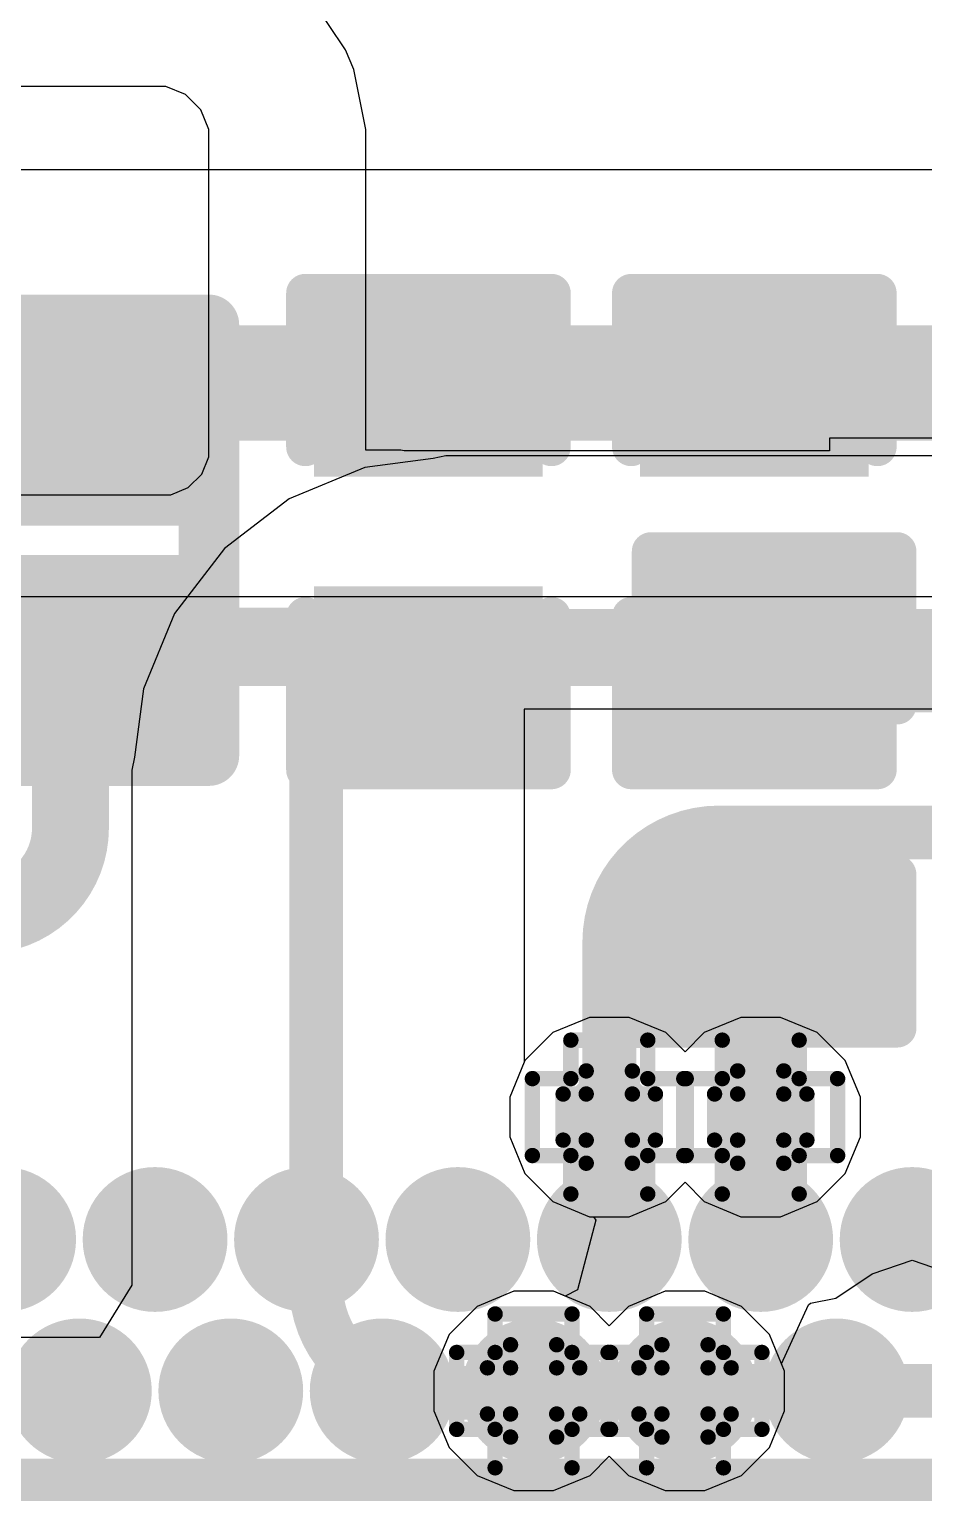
# Model space of a CAD drawing. Header units: inches. Extents: x -2 to 5376, y -4 to 5426.
# Drawn here: x 122.421 to 125.375, y 41.584 to 46.417 of the extents above; entities that cross this region are included whole.
import ezdxf

# ---------------------------------------------------------------- set-up
doc = ezdxf.new("R2010")
doc.units = ezdxf.units.IN
for name, color, linetype in [('Bottom Layer', 5, 'Continuous'), ('Bottom Overlay', 54, 'Continuous'), ('Bottom Paste', 16, 'Continuous'), ('Bottom Solder', 6, 'Continuous'), ('Drill Drawing', 1, 'Continuous'), ('Layer 1', 16, 'Continuous'), ('Layer 2', 76, 'Continuous'), ('Top Layer', 1, 'Continuous'), ('Top Overlay', 2, 'Continuous'), ('Top Paste', 8, 'Continuous'), ('Top Solder', 216, 'Continuous'), ('Via Holes', 16, 'Continuous')]:
    doc.layers.add(name, color=color, linetype=linetype)

# ---------------------------------------------------------------- blocks, each defined once
blk = doc.blocks.new('AQFN_73_EP_7_7__144')
at = {"layer": 'Top Layer'}
h = blk.add_hatch(color=1, dxfattribs=at)
edge = h.paths.add_edge_path()
edge.add_arc((-1.25, 3.25), 0.1375, 0, 360)
h = blk.add_hatch(color=1, dxfattribs=at)
edge = h.paths.add_edge_path()
edge.add_arc((-0.75, 3.25), 0.1375, 0, 360)
h = blk.add_hatch(color=1, dxfattribs=at)
edge = h.paths.add_edge_path()
edge.add_arc((-0.25, 3.25), 0.1375, 0, 360)
h = blk.add_hatch(color=1, dxfattribs=at)
edge = h.paths.add_edge_path()
edge.add_arc((0.25, 3.25), 0.1375, 0, 360)
h = blk.add_hatch(color=1, dxfattribs=at)
edge = h.paths.add_edge_path()
edge.add_arc((0.75, 3.25), 0.1375, 0, 360)
h = blk.add_hatch(color=1, dxfattribs=at)
edge = h.paths.add_edge_path()
edge.add_arc((1.25, 3.25), 0.1375, 0, 360)
h = blk.add_hatch(color=1, dxfattribs=at)
edge = h.paths.add_edge_path()
edge.add_arc((1.75, 3.25), 0.1375, 0, 360)
h = blk.add_hatch(color=1, dxfattribs=at)
edge = h.paths.add_edge_path()
edge.add_arc((-1, 2.75), 0.1375, 0, 360)
h = blk.add_hatch(color=1, dxfattribs=at)
edge = h.paths.add_edge_path()
edge.add_arc((-0.5, 2.75), 0.1375, 0, 360)
h = blk.add_hatch(color=1, dxfattribs=at)
edge = h.paths.add_edge_path()
edge.add_arc((0, 2.75), 0.1375, 0, 360)
h = blk.add_hatch(color=1, dxfattribs=at)
edge = h.paths.add_edge_path()
edge.add_arc((0.5, 2.75), 0.1375, 0, 360)
h = blk.add_hatch(color=1, dxfattribs=at)
edge = h.paths.add_edge_path()
edge.add_arc((1, 2.75), 0.1375, 0, 360)
h = blk.add_hatch(color=1, dxfattribs=at)
edge = h.paths.add_edge_path()
edge.add_arc((1.5, 2.75), 0.1375, 0, 360)
blk.add_hatch(color=1, dxfattribs=at).paths.add_polyline_path([(-2.425, 2.425), (2.425, 2.425), (2.425, -2.425), (-2.425, -2.425)])
at = {"layer": 'Top Paste'}
h = blk.add_hatch(color=8, dxfattribs=at)
edge = h.paths.add_edge_path()
edge.add_arc((-1.25, 3.25), 0.1375, 0, 360)
h = blk.add_hatch(color=8, dxfattribs=at)
edge = h.paths.add_edge_path()
edge.add_arc((-0.75, 3.25), 0.1375, 0, 360)
h = blk.add_hatch(color=8, dxfattribs=at)
edge = h.paths.add_edge_path()
edge.add_arc((-0.25, 3.25), 0.1375, 0, 360)
h = blk.add_hatch(color=8, dxfattribs=at)
edge = h.paths.add_edge_path()
edge.add_arc((0.25, 3.25), 0.1375, 0, 360)
h = blk.add_hatch(color=8, dxfattribs=at)
edge = h.paths.add_edge_path()
edge.add_arc((0.75, 3.25), 0.1375, 0, 360)
h = blk.add_hatch(color=8, dxfattribs=at)
edge = h.paths.add_edge_path()
edge.add_arc((1.25, 3.25), 0.1375, 0, 360)
h = blk.add_hatch(color=8, dxfattribs=at)
edge = h.paths.add_edge_path()
edge.add_arc((1.75, 3.25), 0.1375, 0, 360)
h = blk.add_hatch(color=8, dxfattribs=at)
edge = h.paths.add_edge_path()
edge.add_arc((-1, 2.75), 0.1375, 0, 360)
h = blk.add_hatch(color=8, dxfattribs=at)
edge = h.paths.add_edge_path()
edge.add_arc((-0.5, 2.75), 0.1375, 0, 360)
h = blk.add_hatch(color=8, dxfattribs=at)
edge = h.paths.add_edge_path()
edge.add_arc((0, 2.75), 0.1375, 0, 360)
h = blk.add_hatch(color=8, dxfattribs=at)
edge = h.paths.add_edge_path()
edge.add_arc((0.5, 2.75), 0.1375, 0, 360)
h = blk.add_hatch(color=8, dxfattribs=at)
edge = h.paths.add_edge_path()
edge.add_arc((1, 2.75), 0.1375, 0, 360)
h = blk.add_hatch(color=8, dxfattribs=at)
edge = h.paths.add_edge_path()
edge.add_arc((1.5, 2.75), 0.1375, 0, 360)
at = {"layer": 'Top Solder'}
h = blk.add_hatch(color=216, dxfattribs=at)
edge = h.paths.add_edge_path()
edge.add_arc((-1.25, 3.25), 0.2391, 0, 360)
h = blk.add_hatch(color=216, dxfattribs=at)
edge = h.paths.add_edge_path()
edge.add_arc((-0.75, 3.25), 0.2391, 0, 360)
h = blk.add_hatch(color=216, dxfattribs=at)
edge = h.paths.add_edge_path()
edge.add_arc((-0.25, 3.25), 0.2391, 0, 360)
h = blk.add_hatch(color=216, dxfattribs=at)
edge = h.paths.add_edge_path()
edge.add_arc((0.25, 3.25), 0.2391, 0, 360)
h = blk.add_hatch(color=216, dxfattribs=at)
edge = h.paths.add_edge_path()
edge.add_arc((0.75, 3.25), 0.2391, 0, 360)
h = blk.add_hatch(color=216, dxfattribs=at)
edge = h.paths.add_edge_path()
edge.add_arc((1.25, 3.25), 0.2391, 0, 360)
h = blk.add_hatch(color=216, dxfattribs=at)
edge = h.paths.add_edge_path()
edge.add_arc((1.75, 3.25), 0.2391, 0, 360)
h = blk.add_hatch(color=216, dxfattribs=at)
edge = h.paths.add_edge_path()
edge.add_arc((-1, 2.75), 0.2391, 0, 360)
h = blk.add_hatch(color=216, dxfattribs=at)
edge = h.paths.add_edge_path()
edge.add_arc((-0.5, 2.75), 0.2391, 0, 360)
h = blk.add_hatch(color=216, dxfattribs=at)
edge = h.paths.add_edge_path()
edge.add_arc((0, 2.75), 0.2391, 0, 360)
h = blk.add_hatch(color=216, dxfattribs=at)
edge = h.paths.add_edge_path()
edge.add_arc((0.5, 2.75), 0.2391, 0, 360)
h = blk.add_hatch(color=216, dxfattribs=at)
edge = h.paths.add_edge_path()
edge.add_arc((1, 2.75), 0.2391, 0, 360)
h = blk.add_hatch(color=216, dxfattribs=at)
edge = h.paths.add_edge_path()
edge.add_arc((1.5, 2.75), 0.2391, 0, 360)
blk.add_hatch(color=216, dxfattribs=at).paths.add_polyline_path([(-2.5266, 2.5266), (2.5266, 2.5266), (2.5266, -2.5266), (-2.5266, -2.5266)])
blk = doc.blocks.new('IND_0402_252')
at = {"layer": 'Top Layer'}
for points in [[(-0.55, 0.3), (-0.15, 0.3), (-0.15, -0.3), (-0.55, -0.3)], [(0.15, 0.3), (0.55, 0.3), (0.55, -0.3), (0.15, -0.3)]]:
    blk.add_hatch(color=1, dxfattribs=at).paths.add_polyline_path(points)
at = {"layer": 'Top Paste'}
for points in [[(-0.55, 0.3), (-0.15, 0.3), (-0.15, -0.3), (-0.55, -0.3)], [(0.15, 0.3), (0.55, 0.3), (0.55, -0.3), (0.15, -0.3)]]:
    blk.add_hatch(color=8, dxfattribs=at).paths.add_polyline_path(points)
at = {"layer": 'Top Solder'}
for points in [[(-0.6516, 0.4016), (-0.0484, 0.4016), (-0.0484, -0.4016), (-0.6516, -0.4016)], [(0.0484, 0.4016), (0.6516, 0.4016), (0.6516, -0.4016), (0.0484, -0.4016)]]:
    blk.add_hatch(color=216, dxfattribs=at).paths.add_polyline_path(points)
at = {"layer": 'Top Overlay', "const_width": 0.2}
for points in [[(-0.7112, -0.4572), (-0.7112, 0.4572)], [(-0.3048, 0.4572), (-0.7112, 0.4572)], [(0.7112, 0.4572), (-0.3048, 0.4572)], [(0.7112, -0.4572), (0.7112, 0.4572)], [(-0.3048, -0.4572), (-0.7112, -0.4572)], [(0.7112, -0.4572), (-0.3048, -0.4572)]]:
    blk.add_lwpolyline(points, dxfattribs=at)
at = {"layer": 'Top Overlay', "const_width": 0.1}
for points in [[(-0.7612, 0.4572, 1), (-0.6612, 0.4572, 1)], [(-0.7612, 0.4572, 1), (-0.6612, 0.4572, 1)], [(-0.3548, 0.4572, 1), (-0.2548, 0.4572, 1)], [(-0.3548, 0.4572, 1), (-0.2548, 0.4572, 1)], [(0.6612, 0.4572, 1), (0.7612, 0.4572, 1)], [(0.6612, 0.4572, 1), (0.7612, 0.4572, 1)], [(-0.7612, -0.4572, 1), (-0.6612, -0.4572, 1)], [(-0.7612, -0.4572, 1), (-0.6612, -0.4572, 1)], [(-0.3548, -0.4572, 1), (-0.2548, -0.4572, 1)], [(-0.3548, -0.4572, 1), (-0.2548, -0.4572, 1)], [(0.6612, -0.4572, 1), (0.7612, -0.4572, 1)], [(0.6612, -0.4572, 1), (0.7612, -0.4572, 1)]]:
    blk.add_lwpolyline(points, format="xyb", close=True, dxfattribs=at)
blk = doc.blocks.new('C___0402_301')
at = {"layer": 'Top Layer'}
for points in [[(-0.6985, -0.3175), (-0.6985, 0.3175), (-0.2413, 0.3175), (-0.2413, -0.3175)], [(0.2413, -0.3175), (0.2413, 0.3175), (0.6985, 0.3175), (0.6985, -0.3175)]]:
    blk.add_hatch(color=1, dxfattribs=at).paths.add_polyline_path(points)
at = {"layer": 'Top Paste'}
for points in [[(-0.6985, -0.3175), (-0.6985, 0.3175), (-0.2413, 0.3175), (-0.2413, -0.3175)], [(0.2413, -0.3175), (0.2413, 0.3175), (0.6985, 0.3175), (0.6985, -0.3175)]]:
    blk.add_hatch(color=8, dxfattribs=at).paths.add_polyline_path(points)
at = {"layer": 'Top Solder'}
for points in [[(-0.7585, -0.3775), (-0.7585, 0.3775), (-0.1813, 0.3775), (-0.1813, -0.3775)], [(0.1813, -0.3775), (0.1813, 0.3775), (0.7585, 0.3775), (0.7585, -0.3775)]]:
    blk.add_hatch(color=216, dxfattribs=at).paths.add_polyline_path(points)
at = {"layer": 'Top Overlay', "const_width": 0.127}
for points in [[(-0.7874, -0.4064), (-0.7874, 0.4064)], [(-0.2794, 0.4064), (-0.7874, 0.4064)], [(0.7874, 0.4064), (0.2794, 0.4064)], [(0.7874, -0.4064), (0.7874, 0.4064)], [(-0.2794, -0.4064), (-0.7874, -0.4064)], [(0.7874, -0.4064), (0.2794, -0.4064)]]:
    blk.add_lwpolyline(points, dxfattribs=at)
at = {"layer": 'Top Overlay', "const_width": 0.0635}
for points in [[(-0.8191, 0.4064, 1), (-0.7556, 0.4064, 1)], [(-0.8191, 0.4064, 1), (-0.7556, 0.4064, 1)], [(-0.3111, 0.4064, 1), (-0.2477, 0.4064, 1)], [(0.2477, 0.4064, 1), (0.3111, 0.4064, 1)], [(0.7556, 0.4064, 1), (0.8191, 0.4064, 1)], [(0.7556, 0.4064, 1), (0.8191, 0.4064, 1)], [(-0.8191, -0.4064, 1), (-0.7556, -0.4064, 1)], [(-0.8191, -0.4064, 1), (-0.7556, -0.4064, 1)], [(-0.3111, -0.4064, 1), (-0.2477, -0.4064, 1)], [(0.2477, -0.4064, 1), (0.3111, -0.4064, 1)], [(0.7556, -0.4064, 1), (0.8191, -0.4064, 1)], [(0.7556, -0.4064, 1), (0.8191, -0.4064, 1)]]:
    blk.add_lwpolyline(points, format="xyb", close=True, dxfattribs=at)
blk = doc.blocks.new('C___0402_B_311')
at = {"layer": 'Bottom Layer'}
for points in [[(-0.2413, 0.3175), (-0.2413, -0.3175), (-0.6985, -0.3175), (-0.6985, 0.3175)], [(0.6985, 0.3175), (0.6985, -0.3175), (0.2413, -0.3175), (0.2413, 0.3175)]]:
    blk.add_hatch(color=5, dxfattribs=at).paths.add_polyline_path(points)
at = {"layer": 'Bottom Paste'}
for points in [[(-0.2413, 0.3175), (-0.2413, -0.3175), (-0.6985, -0.3175), (-0.6985, 0.3175)], [(0.6985, 0.3175), (0.6985, -0.3175), (0.2413, -0.3175), (0.2413, 0.3175)]]:
    blk.add_hatch(color=16, dxfattribs=at).paths.add_polyline_path(points)
at = {"layer": 'Bottom Solder'}
for points in [[(-0.1813, 0.3775), (-0.1813, -0.3775), (-0.7585, -0.3775), (-0.7585, 0.3775)], [(0.7585, 0.3775), (0.7585, -0.3775), (0.1813, -0.3775), (0.1813, 0.3775)]]:
    blk.add_hatch(color=6, dxfattribs=at).paths.add_polyline_path(points)
at = {"layer": 'Bottom Overlay', "const_width": 0.127}
for points in [[(-0.7874, 0.4064), (-0.2794, 0.4064)], [(-0.7874, 0.4064), (-0.7874, -0.4064)], [(0.2794, 0.4064), (0.7874, 0.4064)], [(0.7874, 0.4064), (0.7874, -0.4064)], [(-0.7874, -0.4064), (-0.2794, -0.4064)], [(0.2794, -0.4064), (0.7874, -0.4064)]]:
    blk.add_lwpolyline(points, dxfattribs=at)
at = {"layer": 'Bottom Overlay', "const_width": 0.0635}
for points in [[(-0.8191, 0.4064, 1), (-0.7556, 0.4064, 1)], [(-0.8191, 0.4064, 1), (-0.7556, 0.4064, 1)], [(-0.3111, 0.4064, 1), (-0.2477, 0.4064, 1)], [(0.2477, 0.4064, 1), (0.3111, 0.4064, 1)], [(0.7556, 0.4064, 1), (0.8191, 0.4064, 1)], [(0.7556, 0.4064, 1), (0.8191, 0.4064, 1)], [(-0.8191, -0.4064, 1), (-0.7556, -0.4064, 1)], [(-0.8191, -0.4064, 1), (-0.7556, -0.4064, 1)], [(-0.3111, -0.4064, 1), (-0.2477, -0.4064, 1)], [(0.2477, -0.4064, 1), (0.3111, -0.4064, 1)], [(0.7556, -0.4064, 1), (0.8191, -0.4064, 1)], [(0.7556, -0.4064, 1), (0.8191, -0.4064, 1)]]:
    blk.add_lwpolyline(points, format="xyb", close=True, dxfattribs=at)
blk = doc.blocks.new('C___0402_313')
at = {"layer": 'Top Layer'}
for points in [[(-0.6985, -0.3175), (-0.6985, 0.3175), (-0.2413, 0.3175), (-0.2413, -0.3175)], [(0.2413, -0.3175), (0.2413, 0.3175), (0.6985, 0.3175), (0.6985, -0.3175)]]:
    blk.add_hatch(color=1, dxfattribs=at).paths.add_polyline_path(points)
at = {"layer": 'Top Paste'}
for points in [[(-0.6985, -0.3175), (-0.6985, 0.3175), (-0.2413, 0.3175), (-0.2413, -0.3175)], [(0.2413, -0.3175), (0.2413, 0.3175), (0.6985, 0.3175), (0.6985, -0.3175)]]:
    blk.add_hatch(color=8, dxfattribs=at).paths.add_polyline_path(points)
at = {"layer": 'Top Solder'}
for points in [[(-0.7585, -0.3775), (-0.7585, 0.3775), (-0.1813, 0.3775), (-0.1813, -0.3775)], [(0.1813, -0.3775), (0.1813, 0.3775), (0.7585, 0.3775), (0.7585, -0.3775)]]:
    blk.add_hatch(color=216, dxfattribs=at).paths.add_polyline_path(points)
at = {"layer": 'Top Overlay', "const_width": 0.127}
for points in [[(-0.7874, -0.4064), (-0.7874, 0.4064)], [(-0.2794, 0.4064), (-0.7874, 0.4064)], [(0.7874, 0.4064), (0.2794, 0.4064)], [(0.7874, -0.4064), (0.7874, 0.4064)], [(-0.2794, -0.4064), (-0.7874, -0.4064)], [(0.7874, -0.4064), (0.2794, -0.4064)]]:
    blk.add_lwpolyline(points, dxfattribs=at)
at = {"layer": 'Top Overlay', "const_width": 0.0635}
for points in [[(-0.8191, 0.4064, 1), (-0.7556, 0.4064, 1)], [(-0.8191, 0.4064, 1), (-0.7556, 0.4064, 1)], [(-0.3111, 0.4064, 1), (-0.2477, 0.4064, 1)], [(0.2477, 0.4064, 1), (0.3111, 0.4064, 1)], [(0.7556, 0.4064, 1), (0.8191, 0.4064, 1)], [(0.7556, 0.4064, 1), (0.8191, 0.4064, 1)], [(-0.8192, -0.4064, 1), (-0.7557, -0.4064, 1)], [(-0.8192, -0.4064, 1), (-0.7557, -0.4064, 1)], [(-0.3111, -0.4064, 1), (-0.2477, -0.4064, 1)], [(0.2477, -0.4064, 1), (0.3111, -0.4064, 1)], [(0.7557, -0.4064, 1), (0.8192, -0.4064, 1)], [(0.7557, -0.4064, 1), (0.8192, -0.4064, 1)]]:
    blk.add_lwpolyline(points, format="xyb", close=True, dxfattribs=at)

msp = doc.modelspace()

# ---------------------------------------------------------------- hatches: boundary and pattern name
at = {"layer": 'Bottom Layer'}
h = msp.add_hatch(color=5, dxfattribs=at)
edge = h.paths.add_edge_path()
edge.add_arc((124.3366, 42.8246), 0.15, 0, 360)
h = msp.add_hatch(color=5, dxfattribs=at)
edge = h.paths.add_edge_path()
edge.add_arc((124.8366, 42.8246), 0.15, 0, 360)
h = msp.add_hatch(color=5, dxfattribs=at)
edge = h.paths.add_edge_path()
edge.add_arc((124.0866, 41.9204), 0.15, 0, 360)
h = msp.add_hatch(color=5, dxfattribs=at)
edge = h.paths.add_edge_path()
edge.add_arc((124.5866, 41.9204), 0.15, 0, 360)
at = {"layer": 'Layer 1'}
h = msp.add_hatch(color=16, dxfattribs=at)
edge = h.paths.add_edge_path()
edge.add_arc((124.3366, 42.8246), 0.15, 0, 360)
h = msp.add_hatch(color=16, dxfattribs=at)
edge = h.paths.add_edge_path()
edge.add_arc((124.8366, 42.8246), 0.15, 0, 360)
h = msp.add_hatch(color=16, dxfattribs=at)
edge = h.paths.add_edge_path()
edge.add_arc((124.0866, 41.9204), 0.15, 0, 360)
h = msp.add_hatch(color=16, dxfattribs=at)
edge = h.paths.add_edge_path()
edge.add_arc((124.5866, 41.9204), 0.15, 0, 360)
at = {"layer": 'Layer 2'}
h = msp.add_hatch(color=76, dxfattribs=at)
edge = h.paths.add_edge_path()
edge.add_arc((124.3366, 42.8246), 0.15, 0, 360)
h = msp.add_hatch(color=76, dxfattribs=at)
edge = h.paths.add_edge_path()
edge.add_arc((124.8366, 42.8246), 0.15, 0, 360)
h = msp.add_hatch(color=76, dxfattribs=at)
edge = h.paths.add_edge_path()
edge.add_arc((124.0866, 41.9204), 0.15, 0, 360)
h = msp.add_hatch(color=76, dxfattribs=at)
edge = h.paths.add_edge_path()
edge.add_arc((124.5866, 41.9204), 0.15, 0, 360)
at = {"layer": 'Top Layer'}
h = msp.add_hatch(color=1, dxfattribs=at)
edge = h.paths.add_edge_path()
edge.add_arc((124.3366, 42.8246), 0.15, 0, 360)
h = msp.add_hatch(color=1, dxfattribs=at)
edge = h.paths.add_edge_path()
edge.add_arc((124.8366, 42.8246), 0.15, 0, 360)
h = msp.add_hatch(color=1, dxfattribs=at)
edge = h.paths.add_edge_path()
edge.add_arc((124.0866, 41.9204), 0.15, 0, 360)
h = msp.add_hatch(color=1, dxfattribs=at)
edge = h.paths.add_edge_path()
edge.add_arc((124.5866, 41.9204), 0.15, 0, 360)
at = {"layer": 'Via Holes'}
h = msp.add_hatch(color=7, dxfattribs=at)
edge = h.paths.add_edge_path()
edge.add_arc((124.3366, 42.8246), 0.075, 0, 360)
h = msp.add_hatch(color=7, dxfattribs=at)
edge = h.paths.add_edge_path()
edge.add_arc((124.8366, 42.8246), 0.075, 0, 360)
h = msp.add_hatch(color=7, dxfattribs=at)
edge = h.paths.add_edge_path()
edge.add_arc((124.0866, 41.9204), 0.075, 0, 360)
h = msp.add_hatch(color=7, dxfattribs=at)
edge = h.paths.add_edge_path()
edge.add_arc((124.5866, 41.9204), 0.075, 0, 360)

# ---------------------------------------------------------------- linework, layer by layer
at = {"layer": 'Bottom Layer'}
for p, q in [((126.5047, 45.9528), (119.2208, 45.9528)), ((119.417, 44.5437), (126.3032, 44.5437)), ((126.3032, 44.1718), (124.0554, 44.1718)), ((124.0554, 44.1718), (124.0554, 43.0054)), ((124.0554, 43.0054), (124.0076, 42.89)), ((124.0076, 42.89), (124.0076, 42.7592)), ((124.0076, 42.7592), (124.0577, 42.6382)), ((124.0577, 42.6382), (124.1502, 42.5457)), ((124.1502, 42.5457), (124.2712, 42.4956)), ((124.2919, 42.4837), (124.2311, 42.2541)), ((124.2712, 42.4956), (124.284, 42.4956)), ((124.284, 42.4956), (124.2919, 42.4837)), ((125.2049, 42.307), (125.3366, 42.3523)), ((125.3366, 42.3523), (125.4683, 42.307)), ((125.0844, 42.2264), (125.2049, 42.307)), ((124.0212, 42.2494), (123.9002, 42.1993)), ((124.152, 42.2494), (124.0212, 42.2494)), ((124.1907, 42.2334), (124.152, 42.2494)), ((124.2311, 42.2541), (124.1907, 42.2334)), ((123.9002, 42.1993), (123.8077, 42.1068)), ((124.9057, 42.0096), (124.9939, 42.2046)), ((124.9939, 42.2046), (125.0006, 42.2098)), ((125.0006, 42.2098), (125.0844, 42.2264)), ((123.8077, 42.1068), (123.7576, 41.9858)), ((124.9156, 41.9858), (124.9057, 42.0096)), ((123.7576, 41.9858), (123.7576, 41.855)), ((124.9156, 41.855), (124.9156, 41.9858)), ((123.7576, 41.855), (123.8077, 41.734)), ((124.8655, 41.734), (124.9156, 41.855)), ((123.8077, 41.734), (123.9002, 41.6415)), ((124.273, 41.6415), (124.3366, 41.7051)), ((124.3366, 41.7051), (124.4002, 41.6415)), ((124.773, 41.6415), (124.8655, 41.734)), ((123.9002, 41.6415), (124.0212, 41.5914)), ((124.152, 41.5914), (124.273, 41.6415)), ((124.4002, 41.6415), (124.5212, 41.5914)), ((124.652, 41.5914), (124.773, 41.6415)), ((124.0212, 41.5914), (124.152, 41.5914)), ((124.5212, 41.5914), (124.652, 41.5914))]:
    msp.add_line(p, q, dxfattribs=at)
for points, const_width in [([(119.2208, 45.2482), (126.5047, 45.2482)], 0.381), ([(121.9664, 44.375), (124.8809, 44.375)], 0.254), ([(124.8809, 44.375), (125.9325, 44.375)], 0.254), ([(124.8366, 42.8246), (124.8366, 43.3909)], 0.254)]:
    msp.add_lwpolyline(points, dxfattribs=dict(at, const_width=const_width))
at = {"layer": 'Bottom Layer', "const_width": 0.127}
for points in [[(124.8174, 44.375, 1), (124.9444, 44.375, 1)], [(124.8174, 44.375, 1), (124.9444, 44.375, 1)], [(124.8174, 43.4352, 1), (124.9444, 43.4352, 1)], [(124.7731, 43.3909, 1), (124.9001, 43.3909, 1)], [(124.7731, 43.3909, 1), (124.9001, 43.3909, 1)], [(124.7731, 42.8246, 1), (124.9001, 42.8246, 1)]]:
    msp.add_lwpolyline(points, format="xyb", close=True, dxfattribs=at)
at = {"layer": 'Bottom Layer', "const_width": 0.254}
msp.add_lwpolyline([(124.8366, 43.3909, -0.414214), (124.8809, 43.4352)], format="xyb", dxfattribs=at)
at = {"layer": 'Drill Drawing', "const_width": 0.0508}
for points in [[(124.2096, 42.9516), (124.2096, 43.0786)], [(124.2096, 43.0786), (124.4636, 43.0786)], [(124.4636, 42.9516), (124.4636, 43.0786)], [(124.7096, 42.9516), (124.7096, 43.0786)], [(124.7096, 43.0786), (124.9636, 43.0786)], [(124.9636, 42.9516), (124.9636, 43.0786)], [(124.0826, 42.6976), (124.0826, 42.9516)], [(124.0826, 42.9516), (124.2096, 42.9516)], [(124.2604, 42.9008), (124.2604, 42.977)], [(124.2604, 42.977), (124.4128, 42.977)], [(124.4128, 42.9008), (124.4128, 42.977)], [(124.4636, 42.9516), (124.5906, 42.9516)], [(124.5826, 42.6976), (124.5826, 42.9516)], [(124.5826, 42.9516), (124.7096, 42.9516)], [(124.5906, 42.6976), (124.5906, 42.9516)], [(124.7604, 42.9008), (124.7604, 42.977)], [(124.7604, 42.977), (124.9128, 42.977)], [(124.9128, 42.9008), (124.9128, 42.977)], [(124.9636, 42.9516), (125.0906, 42.9516)], [(125.0906, 42.6976), (125.0906, 42.9516)], [(124.1842, 42.7484), (124.1842, 42.9008)], [(124.1842, 42.9008), (124.2604, 42.9008)], [(124.4128, 42.9008), (124.489, 42.9008)], [(124.489, 42.7484), (124.489, 42.9008)], [(124.6842, 42.7484), (124.6842, 42.9008)], [(124.6842, 42.9008), (124.7604, 42.9008)], [(124.9128, 42.9008), (124.989, 42.9008)], [(124.989, 42.7484), (124.989, 42.9008)], [(124.1842, 42.7484), (124.2604, 42.7484)], [(124.2604, 42.6722), (124.2604, 42.7484)], [(124.4128, 42.7484), (124.489, 42.7484)], [(124.4128, 42.6722), (124.4128, 42.7484)], [(124.6842, 42.7484), (124.7604, 42.7484)], [(124.7604, 42.6722), (124.7604, 42.7484)], [(124.9128, 42.7484), (124.989, 42.7484)], [(124.9128, 42.6722), (124.9128, 42.7484)], [(124.0826, 42.6976), (124.2096, 42.6976)], [(124.2096, 42.5706), (124.2096, 42.6976)], [(124.4636, 42.6976), (124.5906, 42.6976)], [(124.4636, 42.5706), (124.4636, 42.6976)], [(124.5826, 42.6976), (124.7096, 42.6976)], [(124.7096, 42.5706), (124.7096, 42.6976)], [(124.9636, 42.6976), (125.0906, 42.6976)], [(124.9636, 42.5706), (124.9636, 42.6976)], [(124.2604, 42.6722), (124.4128, 42.6722)], [(124.7604, 42.6722), (124.9128, 42.6722)], [(124.2096, 42.5706), (124.4636, 42.5706)], [(124.7096, 42.5706), (124.9636, 42.5706)], [(123.9596, 42.0474), (123.9596, 42.1744)], [(123.9596, 42.1744), (124.2136, 42.1744)], [(124.2136, 42.0474), (124.2136, 42.1744)], [(124.4596, 42.0474), (124.4596, 42.1744)], [(124.4596, 42.1744), (124.7136, 42.1744)], [(124.7136, 42.0474), (124.7136, 42.1744)], [(124.0104, 41.9966), (124.0104, 42.0728)], [(124.0104, 42.0728), (124.1628, 42.0728)], [(124.1628, 41.9966), (124.1628, 42.0728)], [(124.5104, 41.9966), (124.5104, 42.0728)], [(124.5104, 42.0728), (124.6628, 42.0728)], [(124.6628, 41.9966), (124.6628, 42.0728)], [(123.8326, 41.7934), (123.8326, 42.0474)], [(123.8326, 42.0474), (123.9596, 42.0474)], [(124.2136, 42.0474), (124.3406, 42.0474)], [(124.3326, 41.7934), (124.3326, 42.0474)], [(124.3326, 42.0474), (124.4596, 42.0474)], [(124.3406, 41.7934), (124.3406, 42.0474)], [(124.7136, 42.0474), (124.8406, 42.0474)], [(124.8406, 41.7934), (124.8406, 42.0474)], [(123.9342, 41.8442), (123.9342, 41.9966)], [(123.9342, 41.9966), (124.0104, 41.9966)], [(124.1628, 41.9966), (124.239, 41.9966)], [(124.239, 41.8442), (124.239, 41.9966)], [(124.4342, 41.8442), (124.4342, 41.9966)], [(124.4342, 41.9966), (124.5104, 41.9966)], [(124.6628, 41.9966), (124.739, 41.9966)], [(124.739, 41.8442), (124.739, 41.9966)], [(123.9342, 41.8442), (124.0104, 41.8442)], [(124.0104, 41.768), (124.0104, 41.8442)], [(124.1628, 41.8442), (124.239, 41.8442)], [(124.1628, 41.768), (124.1628, 41.8442)], [(124.4342, 41.8442), (124.5104, 41.8442)], [(124.5104, 41.768), (124.5104, 41.8442)], [(124.6628, 41.8442), (124.739, 41.8442)], [(124.6628, 41.768), (124.6628, 41.8442)], [(123.8326, 41.7934), (123.9596, 41.7934)], [(123.9596, 41.6664), (123.9596, 41.7934)], [(124.2136, 41.7934), (124.3406, 41.7934)], [(124.2136, 41.6664), (124.2136, 41.7934)], [(124.3326, 41.7934), (124.4596, 41.7934)], [(124.4596, 41.6664), (124.4596, 41.7934)], [(124.7136, 41.7934), (124.8406, 41.7934)], [(124.7136, 41.6664), (124.7136, 41.7934)], [(124.0104, 41.768), (124.1628, 41.768)], [(124.5104, 41.768), (124.6628, 41.768)], [(123.9596, 41.6664), (124.2136, 41.6664)], [(124.4596, 41.6664), (124.7136, 41.6664)]]:
    msp.add_lwpolyline(points, dxfattribs=at)
at = {"layer": 'Drill Drawing', "const_width": 0.0254}
for points in [[(124.1969, 43.0786, 1), (124.2223, 43.0786, 1)], [(124.1969, 43.0786, 1), (124.2223, 43.0786, 1)], [(124.4509, 43.0786, 1), (124.4763, 43.0786, 1)], [(124.4509, 43.0786, 1), (124.4763, 43.0786, 1)], [(124.6969, 43.0786, 1), (124.7223, 43.0786, 1)], [(124.6969, 43.0786, 1), (124.7223, 43.0786, 1)], [(124.9509, 43.0786, 1), (124.9763, 43.0786, 1)], [(124.9509, 43.0786, 1), (124.9763, 43.0786, 1)], [(124.0699, 42.9516, 1), (124.0953, 42.9516, 1)], [(124.0699, 42.9516, 1), (124.0953, 42.9516, 1)], [(124.1969, 42.9516, 1), (124.2223, 42.9516, 1)], [(124.1969, 42.9516, 1), (124.2223, 42.9516, 1)], [(124.2477, 42.977, 1), (124.2731, 42.977, 1)], [(124.2477, 42.977, 1), (124.2731, 42.977, 1)], [(124.4001, 42.977, 1), (124.4255, 42.977, 1)], [(124.4001, 42.977, 1), (124.4255, 42.977, 1)], [(124.4509, 42.9516, 1), (124.4763, 42.9516, 1)], [(124.4509, 42.9516, 1), (124.4763, 42.9516, 1)], [(124.5699, 42.9516, 1), (124.5953, 42.9516, 1)], [(124.5699, 42.9516, 1), (124.5953, 42.9516, 1)], [(124.5779, 42.9516, 1), (124.6033, 42.9516, 1)], [(124.5779, 42.9516, 1), (124.6033, 42.9516, 1)], [(124.6969, 42.9516, 1), (124.7223, 42.9516, 1)], [(124.6969, 42.9516, 1), (124.7223, 42.9516, 1)], [(124.7477, 42.977, 1), (124.7731, 42.977, 1)], [(124.7477, 42.977, 1), (124.7731, 42.977, 1)], [(124.9001, 42.977, 1), (124.9255, 42.977, 1)], [(124.9001, 42.977, 1), (124.9255, 42.977, 1)], [(124.9509, 42.9516, 1), (124.9763, 42.9516, 1)], [(124.9509, 42.9516, 1), (124.9763, 42.9516, 1)], [(125.0779, 42.9516, 1), (125.1033, 42.9516, 1)], [(125.0779, 42.9516, 1), (125.1033, 42.9516, 1)], [(124.1715, 42.9008, 1), (124.1969, 42.9008, 1)], [(124.1715, 42.9008, 1), (124.1969, 42.9008, 1)], [(124.2477, 42.9008, 1), (124.2731, 42.9008, 1)], [(124.2477, 42.9008, 1), (124.2731, 42.9008, 1)], [(124.4001, 42.9008, 1), (124.4255, 42.9008, 1)], [(124.4001, 42.9008, 1), (124.4255, 42.9008, 1)], [(124.4763, 42.9008, 1), (124.5017, 42.9008, 1)], [(124.4763, 42.9008, 1), (124.5017, 42.9008, 1)], [(124.6715, 42.9008, 1), (124.6969, 42.9008, 1)], [(124.6715, 42.9008, 1), (124.6969, 42.9008, 1)], [(124.7477, 42.9008, 1), (124.7731, 42.9008, 1)], [(124.7477, 42.9008, 1), (124.7731, 42.9008, 1)], [(124.9001, 42.9008, 1), (124.9255, 42.9008, 1)], [(124.9001, 42.9008, 1), (124.9255, 42.9008, 1)], [(124.9763, 42.9008, 1), (125.0017, 42.9008, 1)], [(124.9763, 42.9008, 1), (125.0017, 42.9008, 1)], [(124.1715, 42.7484, 1), (124.1969, 42.7484, 1)], [(124.1715, 42.7484, 1), (124.1969, 42.7484, 1)], [(124.2477, 42.7484, 1), (124.2731, 42.7484, 1)], [(124.2477, 42.7484, 1), (124.2731, 42.7484, 1)], [(124.4001, 42.7484, 1), (124.4255, 42.7484, 1)], [(124.4001, 42.7484, 1), (124.4255, 42.7484, 1)], [(124.4763, 42.7484, 1), (124.5017, 42.7484, 1)], [(124.4763, 42.7484, 1), (124.5017, 42.7484, 1)], [(124.6715, 42.7484, 1), (124.6969, 42.7484, 1)], [(124.6715, 42.7484, 1), (124.6969, 42.7484, 1)], [(124.7477, 42.7484, 1), (124.7731, 42.7484, 1)], [(124.7477, 42.7484, 1), (124.7731, 42.7484, 1)], [(124.9001, 42.7484, 1), (124.9255, 42.7484, 1)], [(124.9001, 42.7484, 1), (124.9255, 42.7484, 1)], [(124.9763, 42.7484, 1), (125.0017, 42.7484, 1)], [(124.9763, 42.7484, 1), (125.0017, 42.7484, 1)], [(124.0699, 42.6976, 1), (124.0953, 42.6976, 1)], [(124.0699, 42.6976, 1), (124.0953, 42.6976, 1)], [(124.1969, 42.6976, 1), (124.2223, 42.6976, 1)], [(124.1969, 42.6976, 1), (124.2223, 42.6976, 1)], [(124.4509, 42.6976, 1), (124.4763, 42.6976, 1)], [(124.4509, 42.6976, 1), (124.4763, 42.6976, 1)], [(124.5699, 42.6976, 1), (124.5953, 42.6976, 1)], [(124.5699, 42.6976, 1), (124.5953, 42.6976, 1)], [(124.5779, 42.6976, 1), (124.6033, 42.6976, 1)], [(124.5779, 42.6976, 1), (124.6033, 42.6976, 1)], [(124.6969, 42.6976, 1), (124.7223, 42.6976, 1)], [(124.6969, 42.6976, 1), (124.7223, 42.6976, 1)], [(124.9509, 42.6976, 1), (124.9763, 42.6976, 1)], [(124.9509, 42.6976, 1), (124.9763, 42.6976, 1)], [(125.0779, 42.6976, 1), (125.1033, 42.6976, 1)], [(125.0779, 42.6976, 1), (125.1033, 42.6976, 1)], [(124.2477, 42.6722, 1), (124.2731, 42.6722, 1)], [(124.2477, 42.6722, 1), (124.2731, 42.6722, 1)], [(124.4001, 42.6722, 1), (124.4255, 42.6722, 1)], [(124.4001, 42.6722, 1), (124.4255, 42.6722, 1)], [(124.7477, 42.6722, 1), (124.7731, 42.6722, 1)], [(124.7477, 42.6722, 1), (124.7731, 42.6722, 1)], [(124.9001, 42.6722, 1), (124.9255, 42.6722, 1)], [(124.9001, 42.6722, 1), (124.9255, 42.6722, 1)], [(124.1969, 42.5706, 1), (124.2223, 42.5706, 1)], [(124.1969, 42.5706, 1), (124.2223, 42.5706, 1)], [(124.4509, 42.5706, 1), (124.4763, 42.5706, 1)], [(124.4509, 42.5706, 1), (124.4763, 42.5706, 1)], [(124.6969, 42.5706, 1), (124.7223, 42.5706, 1)], [(124.6969, 42.5706, 1), (124.7223, 42.5706, 1)], [(124.9509, 42.5706, 1), (124.9763, 42.5706, 1)], [(124.9509, 42.5706, 1), (124.9763, 42.5706, 1)], [(123.9469, 42.1744, 1), (123.9723, 42.1744, 1)], [(123.9469, 42.1744, 1), (123.9723, 42.1744, 1)], [(124.2009, 42.1744, 1), (124.2263, 42.1744, 1)], [(124.2009, 42.1744, 1), (124.2263, 42.1744, 1)], [(124.4469, 42.1744, 1), (124.4723, 42.1744, 1)], [(124.4469, 42.1744, 1), (124.4723, 42.1744, 1)], [(124.7009, 42.1744, 1), (124.7263, 42.1744, 1)], [(124.7009, 42.1744, 1), (124.7263, 42.1744, 1)], [(123.9977, 42.0728, 1), (124.0231, 42.0728, 1)], [(123.9977, 42.0728, 1), (124.0231, 42.0728, 1)], [(124.1501, 42.0728, 1), (124.1755, 42.0728, 1)], [(124.1501, 42.0728, 1), (124.1755, 42.0728, 1)], [(124.4977, 42.0728, 1), (124.5231, 42.0728, 1)], [(124.4977, 42.0728, 1), (124.5231, 42.0728, 1)], [(124.6501, 42.0728, 1), (124.6755, 42.0728, 1)], [(124.6501, 42.0728, 1), (124.6755, 42.0728, 1)], [(123.8199, 42.0474, 1), (123.8453, 42.0474, 1)], [(123.8199, 42.0474, 1), (123.8453, 42.0474, 1)], [(123.9469, 42.0474, 1), (123.9723, 42.0474, 1)], [(123.9469, 42.0474, 1), (123.9723, 42.0474, 1)], [(124.2009, 42.0474, 1), (124.2263, 42.0474, 1)], [(124.2009, 42.0474, 1), (124.2263, 42.0474, 1)], [(124.3199, 42.0474, 1), (124.3453, 42.0474, 1)], [(124.3199, 42.0474, 1), (124.3453, 42.0474, 1)], [(124.3279, 42.0474, 1), (124.3533, 42.0474, 1)], [(124.3279, 42.0474, 1), (124.3533, 42.0474, 1)], [(124.4469, 42.0474, 1), (124.4723, 42.0474, 1)], [(124.4469, 42.0474, 1), (124.4723, 42.0474, 1)], [(124.7009, 42.0474, 1), (124.7263, 42.0474, 1)], [(124.7009, 42.0474, 1), (124.7263, 42.0474, 1)], [(124.8279, 42.0474, 1), (124.8533, 42.0474, 1)], [(124.8279, 42.0474, 1), (124.8533, 42.0474, 1)], [(123.9215, 41.9966, 1), (123.9469, 41.9966, 1)], [(123.9215, 41.9966, 1), (123.9469, 41.9966, 1)], [(123.9977, 41.9966, 1), (124.0231, 41.9966, 1)], [(123.9977, 41.9966, 1), (124.0231, 41.9966, 1)], [(124.1501, 41.9966, 1), (124.1755, 41.9966, 1)], [(124.1501, 41.9966, 1), (124.1755, 41.9966, 1)], [(124.2263, 41.9966, 1), (124.2517, 41.9966, 1)], [(124.2263, 41.9966, 1), (124.2517, 41.9966, 1)], [(124.4215, 41.9966, 1), (124.4469, 41.9966, 1)], [(124.4215, 41.9966, 1), (124.4469, 41.9966, 1)], [(124.4977, 41.9966, 1), (124.5231, 41.9966, 1)], [(124.4977, 41.9966, 1), (124.5231, 41.9966, 1)], [(124.6501, 41.9966, 1), (124.6755, 41.9966, 1)], [(124.6501, 41.9966, 1), (124.6755, 41.9966, 1)], [(124.7263, 41.9966, 1), (124.7517, 41.9966, 1)], [(124.7263, 41.9966, 1), (124.7517, 41.9966, 1)], [(123.9215, 41.8442, 1), (123.9469, 41.8442, 1)], [(123.9215, 41.8442, 1), (123.9469, 41.8442, 1)], [(123.9977, 41.8442, 1), (124.0231, 41.8442, 1)], [(123.9977, 41.8442, 1), (124.0231, 41.8442, 1)], [(124.1501, 41.8442, 1), (124.1755, 41.8442, 1)], [(124.1501, 41.8442, 1), (124.1755, 41.8442, 1)], [(124.2263, 41.8442, 1), (124.2517, 41.8442, 1)], [(124.2263, 41.8442, 1), (124.2517, 41.8442, 1)], [(124.4215, 41.8442, 1), (124.4469, 41.8442, 1)], [(124.4215, 41.8442, 1), (124.4469, 41.8442, 1)], [(124.4977, 41.8442, 1), (124.5231, 41.8442, 1)], [(124.4977, 41.8442, 1), (124.5231, 41.8442, 1)], [(124.6501, 41.8442, 1), (124.6755, 41.8442, 1)], [(124.6501, 41.8442, 1), (124.6755, 41.8442, 1)], [(124.7263, 41.8442, 1), (124.7517, 41.8442, 1)], [(124.7263, 41.8442, 1), (124.7517, 41.8442, 1)], [(123.8199, 41.7934, 1), (123.8453, 41.7934, 1)], [(123.8199, 41.7934, 1), (123.8453, 41.7934, 1)], [(123.9469, 41.7934, 1), (123.9723, 41.7934, 1)], [(123.9469, 41.7934, 1), (123.9723, 41.7934, 1)], [(124.2009, 41.7934, 1), (124.2263, 41.7934, 1)], [(124.2009, 41.7934, 1), (124.2263, 41.7934, 1)], [(124.3199, 41.7934, 1), (124.3453, 41.7934, 1)], [(124.3199, 41.7934, 1), (124.3453, 41.7934, 1)], [(124.3279, 41.7934, 1), (124.3533, 41.7934, 1)], [(124.3279, 41.7934, 1), (124.3533, 41.7934, 1)], [(124.4469, 41.7934, 1), (124.4723, 41.7934, 1)], [(124.4469, 41.7934, 1), (124.4723, 41.7934, 1)], [(124.7009, 41.7934, 1), (124.7263, 41.7934, 1)], [(124.7009, 41.7934, 1), (124.7263, 41.7934, 1)], [(124.8279, 41.7934, 1), (124.8533, 41.7934, 1)], [(124.8279, 41.7934, 1), (124.8533, 41.7934, 1)], [(123.9977, 41.768, 1), (124.0231, 41.768, 1)], [(123.9977, 41.768, 1), (124.0231, 41.768, 1)], [(124.1501, 41.768, 1), (124.1755, 41.768, 1)], [(124.1501, 41.768, 1), (124.1755, 41.768, 1)], [(124.4977, 41.768, 1), (124.5231, 41.768, 1)], [(124.4977, 41.768, 1), (124.5231, 41.768, 1)], [(124.6501, 41.768, 1), (124.6755, 41.768, 1)], [(124.6501, 41.768, 1), (124.6755, 41.768, 1)], [(123.9469, 41.6664, 1), (123.9723, 41.6664, 1)], [(123.9469, 41.6664, 1), (123.9723, 41.6664, 1)], [(124.2009, 41.6664, 1), (124.2263, 41.6664, 1)], [(124.2009, 41.6664, 1), (124.2263, 41.6664, 1)], [(124.4469, 41.6664, 1), (124.4723, 41.6664, 1)], [(124.4469, 41.6664, 1), (124.4723, 41.6664, 1)], [(124.7009, 41.6664, 1), (124.7263, 41.6664, 1)], [(124.7009, 41.6664, 1), (124.7263, 41.6664, 1)]]:
    msp.add_lwpolyline(points, format="xyb", close=True, dxfattribs=at)
at = {"layer": 'Layer 1'}
for p, q in [((124.2712, 43.1536), (124.1502, 43.1035)), ((124.402, 43.1536), (124.2712, 43.1536)), ((124.523, 43.1035), (124.402, 43.1536)), ((124.7712, 43.1536), (124.6502, 43.1035)), ((124.902, 43.1536), (124.7712, 43.1536)), ((125.023, 43.1035), (124.902, 43.1536)), ((124.1502, 43.1035), (124.0577, 43.011)), ((124.5866, 43.0399), (124.523, 43.1035)), ((124.6502, 43.1035), (124.5866, 43.0399)), ((125.1155, 43.011), (125.023, 43.1035)), ((124.0577, 43.011), (124.0076, 42.89)), ((125.1656, 42.89), (125.1155, 43.011)), ((124.0076, 42.89), (124.0076, 42.7592)), ((125.1656, 42.7592), (125.1656, 42.89)), ((124.0076, 42.7592), (124.0577, 42.6382)), ((125.1155, 42.6382), (125.1656, 42.7592)), ((124.0577, 42.6382), (124.1502, 42.5457)), ((125.023, 42.5457), (125.1155, 42.6382)), ((124.523, 42.5457), (124.5866, 42.6093)), ((124.5866, 42.6093), (124.6502, 42.5457)), ((124.1502, 42.5457), (124.2712, 42.4956)), ((124.402, 42.4956), (124.523, 42.5457)), ((124.6502, 42.5457), (124.7712, 42.4956)), ((124.902, 42.4956), (125.023, 42.5457)), ((124.2712, 42.4956), (124.402, 42.4956)), ((124.7712, 42.4956), (124.902, 42.4956)), ((124.0212, 42.2494), (123.9002, 42.1993)), ((124.152, 42.2494), (124.0212, 42.2494)), ((124.273, 42.1993), (124.152, 42.2494)), ((124.5212, 42.2494), (124.4002, 42.1993)), ((124.652, 42.2494), (124.5212, 42.2494)), ((124.773, 42.1993), (124.652, 42.2494)), ((123.9002, 42.1993), (123.8077, 42.1068)), ((124.3366, 42.1357), (124.273, 42.1993)), ((124.4002, 42.1993), (124.3366, 42.1357)), ((124.8655, 42.1068), (124.773, 42.1993)), ((123.8077, 42.1068), (123.7576, 41.9858)), ((124.9156, 41.9858), (124.8655, 42.1068)), ((123.7576, 41.9858), (123.7576, 41.855)), ((124.9156, 41.855), (124.9156, 41.9858)), ((123.7576, 41.855), (123.8077, 41.734)), ((124.8655, 41.734), (124.9156, 41.855)), ((123.8077, 41.734), (123.9002, 41.6415)), ((124.273, 41.6415), (124.3366, 41.7051)), ((124.3366, 41.7051), (124.4002, 41.6415)), ((124.773, 41.6415), (124.8655, 41.734)), ((123.9002, 41.6415), (124.0212, 41.5914)), ((124.152, 41.5914), (124.273, 41.6415)), ((124.4002, 41.6415), (124.5212, 41.5914)), ((124.652, 41.5914), (124.773, 41.6415)), ((124.0212, 41.5914), (124.152, 41.5914)), ((124.5212, 41.5914), (124.652, 41.5914))]:
    msp.add_line(p, q, dxfattribs=at)
at = {"layer": 'Layer 2'}
for p, q in [((123.7547, 44.9994), (123.5293, 44.9697)), ((123.797, 45.0078), (123.7547, 44.9994)), ((129.4755, 45.0078), (123.797, 45.0078)), ((123.5293, 44.9697), (123.2798, 44.8664)), ((123.2798, 44.8664), (123.0656, 44.702)), ((123.0656, 44.702), (122.9012, 44.4878)), ((122.9012, 44.4878), (122.7979, 44.2383)), ((122.7979, 44.2383), (122.7682, 44.0129)), ((122.7682, 44.0129), (122.7598, 43.9706)), ((122.7598, 43.9706), (122.7598, 42.2697)), ((122.7598, 42.2697), (122.6536, 42.0967)), ((122.6536, 42.0967), (122.1601, 42.0967))]:
    msp.add_line(p, q, dxfattribs=at)
at = {"layer": 'Layer 2', "const_width": 0.1778}
for points in [[(123.3684, 43.9706, -0.414214), (123.797, 44.3992)], [(124.3366, 43.4023, -0.414214), (124.6985, 43.7642)], [(123.724, 41.9142, -0.414214), (123.3684, 42.2697)]]:
    msp.add_lwpolyline(points, format="xyb", dxfattribs=at)
for points in [[(123.797, 44.3992), (130.0536, 44.3992)], [(123.3684, 42.2697), (123.3684, 43.9706)], [(124.6985, 43.7642), (130.7899, 43.7642)], [(124.3366, 42.8246), (124.3366, 43.4023)], [(123.724, 41.9142), (124.0866, 41.9142)], [(124.0866, 41.9142), (124.0866, 41.9204)], [(124.5866, 41.9204), (131.6723, 41.9204)]]:
    msp.add_lwpolyline(points, dxfattribs=at)
at = {"layer": 'Layer 2', "const_width": 0.0889}
for points in [[(123.7525, 44.3992, 1), (123.8414, 44.3992, 1)], [(123.7525, 44.3992, 1), (123.8414, 44.3992, 1)], [(123.324, 43.9706, 1), (123.4129, 43.9706, 1)], [(123.324, 43.9706, 1), (123.4129, 43.9706, 1)], [(124.6541, 43.7642, 1), (124.743, 43.7642, 1)], [(124.6541, 43.7642, 1), (124.743, 43.7642, 1)], [(124.2922, 43.4023, 1), (124.3811, 43.4023, 1)], [(124.2922, 43.4023, 1), (124.3811, 43.4023, 1)], [(124.2922, 42.8246, 1), (124.3811, 42.8246, 1)], [(123.324, 42.2697, 1), (123.4129, 42.2697, 1)], [(123.324, 42.2697, 1), (123.4129, 42.2697, 1)], [(123.6795, 41.9142, 1), (123.7684, 41.9142, 1)], [(123.6795, 41.9142, 1), (123.7684, 41.9142, 1)], [(124.0421, 41.9204, 1), (124.131, 41.9204, 1)], [(124.0421, 41.9142, 1), (124.131, 41.9142, 1)], [(124.0421, 41.9142, 1), (124.131, 41.9142, 1)], [(124.5422, 41.9204, 1), (124.6311, 41.9204, 1)]]:
    msp.add_lwpolyline(points, format="xyb", close=True, dxfattribs=at)
at = {"layer": 'Top Layer'}
for p, q in [((123.4659, 46.3491), (123.3536, 46.5172)), ((123.4929, 46.2838), (123.4659, 46.3491)), ((123.4659, 46.3491), (123.4659, 46.3491)), ((123.5324, 46.0856), (123.4929, 46.2838)), ((123.4929, 46.2838), (123.4929, 46.2838)), ((122.8366, 46.228), (121.1603, 46.228)), ((122.872, 46.228), (122.8366, 46.228)), ((122.8366, 46.228), (122.8366, 46.228)), ((122.9373, 46.2009), (122.872, 46.228)), ((122.9873, 46.1509), (122.9373, 46.2009)), ((123.0144, 46.0856), (122.9873, 46.1509)), ((123.0144, 46.0502), (123.0144, 46.0856)), ((123.5324, 45.0268), (123.5324, 46.0856)), ((123.0144, 45.0366), (123.0144, 46.0502)), ((126.383, 45.066), (125.0641, 45.066)), ((125.0641, 45.066), (125.0641, 45.0247)), ((122.9905, 44.9476), (123.0144, 45.0053)), ((123.0144, 45.0053), (123.0144, 45.0366)), ((123.0144, 45.0366), (123.0144, 45.0366)), ((123.6481, 45.0268), (123.5324, 45.0268)), ((123.6587, 45.0247), (123.6481, 45.0268)), ((125.0641, 45.0247), (123.6587, 45.0247)), ((122.9462, 44.9033), (122.9905, 44.9476)), ((122.8885, 44.8794), (122.9462, 44.9033)), ((121.1616, 44.8794), (122.8572, 44.8794)), ((122.8572, 44.8794), (122.8885, 44.8794))]:
    msp.add_line(p, q, dxfattribs=at)
at = {"layer": 'Top Layer', "const_width": 0.254}
for points in [[(123.7394, 45.2279), (124.8156, 45.2279)], [(124.8156, 45.2279), (126.0721, 45.2279)], [(122.5572, 44.3794), (123.6481, 44.3794)], [(122.5572, 43.7787), (122.5572, 44.3794)], [(124.8156, 44.2881), (126.0721, 44.2881)], [(124.3366, 42.4204), (124.3366, 42.8246)], [(124.8366, 42.4204), (124.8366, 42.8246)]]:
    msp.add_lwpolyline(points, dxfattribs=at)
at = {"layer": 'Top Layer', "const_width": 0.127}
for points in [[(123.6759, 45.2279, 1), (123.8029, 45.2279, 1)], [(124.7521, 45.2279, 1), (124.8791, 45.2279, 1)], [(124.7521, 45.2279, 1), (124.8791, 45.2279, 1)], [(122.4937, 44.3794, 1), (122.6207, 44.3794, 1)], [(122.4937, 44.3794, 1), (122.6207, 44.3794, 1)], [(123.5846, 44.3794, 1), (123.7116, 44.3794, 1)], [(123.5846, 44.3794, 1), (123.7116, 44.3794, 1)], [(123.6759, 44.2881, 1), (123.8029, 44.2881, 1)], [(124.7521, 44.2881, 1), (124.8791, 44.2881, 1)], [(122.4937, 43.7787, 1), (122.6207, 43.7787, 1)], [(122.4937, 43.7787, 1), (122.6207, 43.7787, 1)], [(124.2731, 42.8246, 1), (124.4001, 42.8246, 1)], [(124.7731, 42.8246, 1), (124.9001, 42.8246, 1)], [(124.2731, 42.4204, 1), (124.4001, 42.4204, 1)], [(124.7731, 42.4204, 1), (124.9001, 42.4204, 1)]]:
    msp.add_lwpolyline(points, format="xyb", close=True, dxfattribs=at)
at = {"layer": 'Top Layer', "const_width": 0.254}
for points in [[(123.6481, 44.3794, -0.414214), (123.7394, 44.2881)], [(122.5572, 43.7787, -0.414214), (122.2699, 43.4914)]]:
    msp.add_lwpolyline(points, format="xyb", dxfattribs=at)

# ---------------------------------------------------------------- block references
for name, p, rotation in [('C___0402_313', (123.7394, 44.758), 270), ('C___0402_301', (124.8156, 44.758), 270), ('IND_0402_252', (122.5572, 44.7294), 270), ('C___0402_B_311', (124.8809, 43.9051), 90)]:
    msp.add_blockref(name, p, dxfattribs=dict(rotation=rotation))
msp.add_blockref('AQFN_73_EP_7_7__144', (123.5866, 39.1704))

doc.saveas('drawing.dxf')
